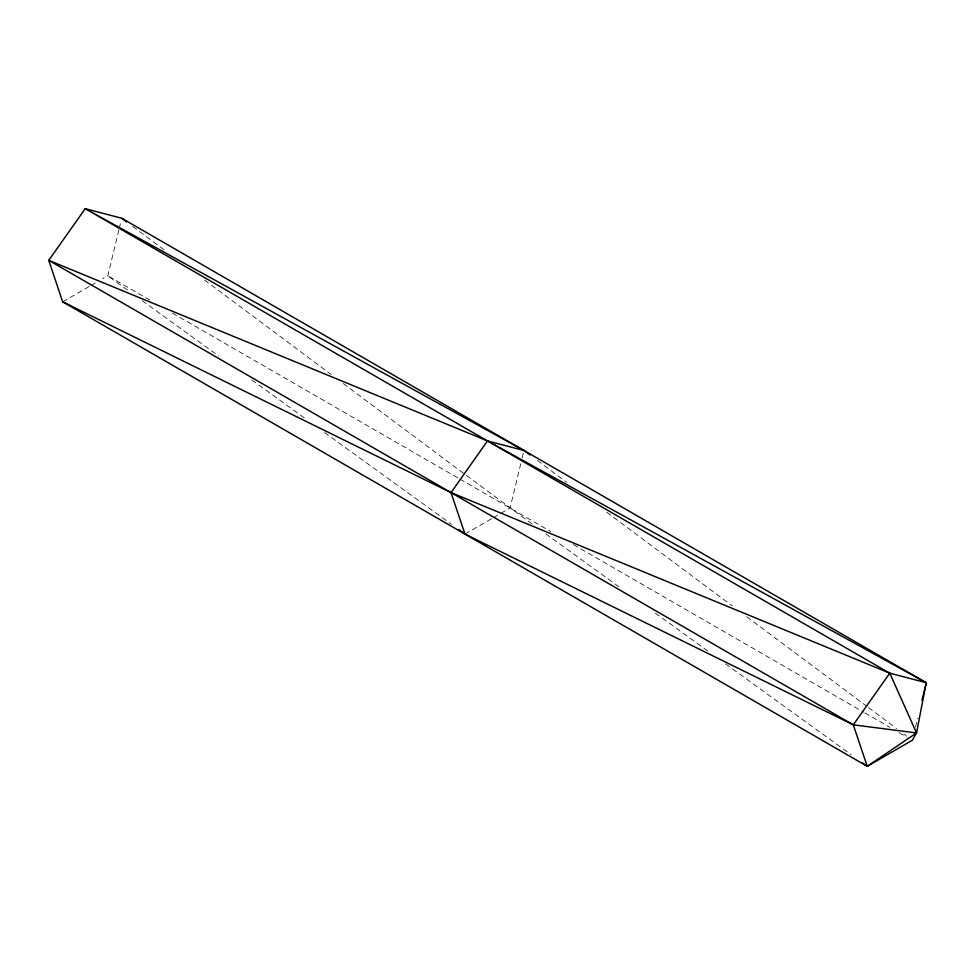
<?xml version="1.0" encoding="UTF-8"?>
<svg xmlns="http://www.w3.org/2000/svg" width="975" height="975" viewBox="0 0 975 975"><rect width="100%" height="100%" fill="white"/><g stroke="black" fill="none" stroke-linecap="round" stroke-linejoin="round"><path stroke-width="0.73" stroke-dasharray="4.88 3.66" d="M118.852 230.027L107.774 275.791L102.619 278.765M119.206 228.552L120.998 221.179M520.76 463.759L510.047 508.036L501.028 513.24M522.198 457.848L523.977 450.474M915.525 726.997L917.67 718.148M62.68 301.823L89.737 286.199M91.028 285.456L96.184 282.482M464.953 534.068L492.009 518.456M493.301 517.701L499.736 513.983M149.979 300.154L107.774 275.791L127.481 290.038M172.404 313.097L458.603 478.335M459.932 479.103L550.936 531.643M573.349 544.586L863.521 712.116M864.837 712.871L889.895 727.338M899.121 732.676L907.043 737.234M532.216 524.062L466.221 475.337M545.768 533.861L619.661 587.303M655.383 613.129L709.568 652.324M725.583 663.902L851.212 754.735M142.265 300.727L218.619 355.948M251.879 379.994L306.077 419.177M324.541 432.534L451.401 524.27M537.371 460.468L566.585 482.272M606.755 512.253L732.152 605.828M746.753 616.724L867.275 706.668M868.493 707.582L896.488 728.471M903.788 733.931L906.226 735.747M132.661 226.395L165.531 250.928M204.494 280.008L331.098 374.485M343.273 383.577L465.002 474.423"/><path stroke-width="1.46" d="M862.302 762.755L867.226 766.313L916.537 732.932L926.25 682.719L121.704 218.229L85.227 208.687L48.75 260.349L62.68 301.823L867.226 766.313L912.32 740.281L916.537 732.932L889.773 673.177L85.227 208.687L523.977 450.474L530.071 455.02M921.96 700.428L926.25 682.719L487.5 440.932L48.75 260.349L853.296 724.839L916.537 732.932M867.226 766.313L853.296 724.839L889.773 673.177L926.25 682.719M523.977 450.474L487.5 440.932L451.023 492.594L464.953 534.068L853.296 724.839M889.773 673.177L451.023 492.594L62.68 301.823M458.798 529.62L464.953 534.068M121.704 218.229L126.579 221.861"/></g></svg>
